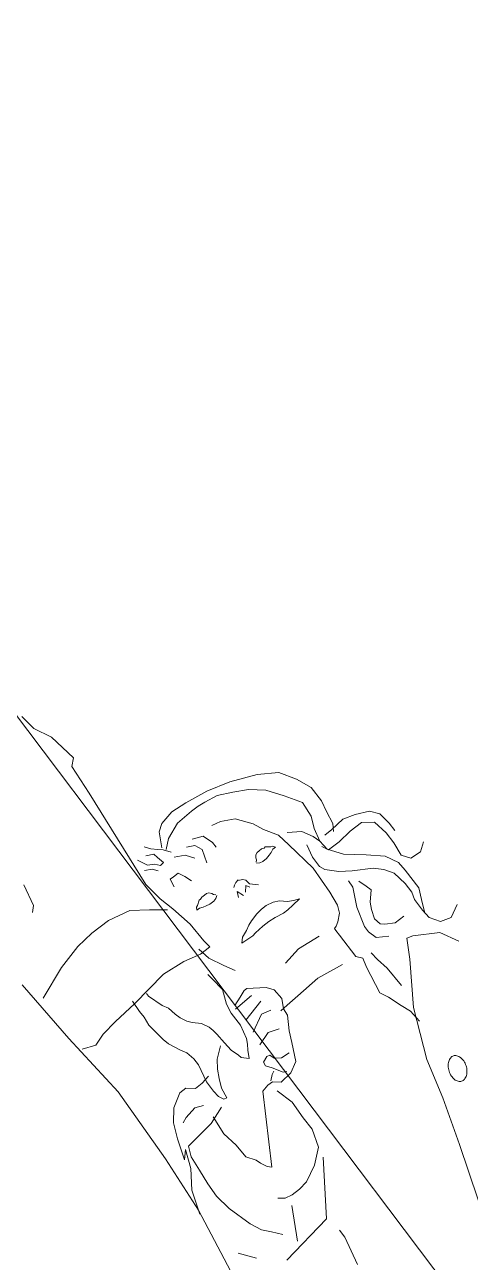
# Model space of a CAD drawing. Header units: millimetres. Extents: x 2232 to 85269, y -3593 to 5869.
# Drawn here: x 7981.37 to 7989.21, y -644.07 to -622.28 of the extents above; entities that cross this region are included whole.
import ezdxf

# ---------------------------------------------------------------- set-up
doc = ezdxf.new("R2010")
doc.units = ezdxf.units.MM
for name, color, linetype, lineweight in [('sıva iç', 21, 'Continuous', 0), ('tefriş', 252, 'Continuous', 5), ('ÖLÇÜ İÇ', 7, 'Continuous', 9)]:
    doc.layers.add(name, color=color, linetype=linetype, lineweight=lineweight)
doc.styles.get("Standard").update_dxf_attribs({"font": 'arial.ttf'})
doc.dimstyles.new('zulay iç ölçü', dxfattribs={"dimtxt": 10, "dimasz": 5, "dimexe": 0.18, "dimexo": 0, "dimgap": 2, "dimtad": 3, "dimdec": 0, "dimzin": 0, "dimdsep": 46, "dimtxsty": 'Standard', "dimblk": 'ARCHTICK', "dimcen": 0.09, "dimse1": 1, "dimse2": 1, "dimadec": 0, "dimazin": 0, "dimtfac": 1, "dimtdec": 0, "dimtix": 1, "dimtofl": 0, "dimtmove": 0, "dimatfit": 3, "dimldrblk": 'ARCHTICK', "dimfxl": 1, "dimtolj": 1, "dimtzin": 0, "dimarcsym": 0})

# ---------------------------------------------------------------- blocks, each defined once
blk = doc.blocks.new('_ArchTick')
at = {"color": 0, "linetype": 'ByBlock', "const_width": 0.15}
blk.add_lwpolyline([(-0.5, -0.5), (0.5, 0.5)], dxfattribs=at)
blk = doc.blocks.new('*D2568')
at = {"layer": 'Defpoints', "color": 0, "transparency": 16777216}
for p in [(1294830.017, -408949.543), (1294839.009, -410869.543), (1294839.009, -410869.543)]:
    blk.add_point(p, dxfattribs=at)
at = {"layer": 'sıva iç', "color": 0, "lineweight": -2, "transparency": 16777216}
blk.add_line((1294839.009, -408949.543), (1294839.009, -410869.543), dxfattribs=at)
at = {"layer": 'sıva iç', "color": 0, "lineweight": -2, "transparency": 16777216, "xscale": 5, "yscale": 5, "zscale": 5}
for p, rotation in [((1294839.009, -408949.543), 90), ((1294839.009, -410869.543), 270)]:
    blk.add_blockref('_ArchTick', p, dxfattribs=dict(at, rotation=rotation))
at = {"layer": 'sıva iç', "color": 0, "transparency": 16777216, "insert": (1294832.009, -409909.543), "char_height": 10, "attachment_point": 5, "rotation": 90}
blk.add_mtext('\\A1;1920', dxfattribs=at)
blk = doc.blocks.new('GHGFHGF')
at = {"layer": 'tefriş'}
for p, q in [((1294839.269, -410546.756), (1294839.448, -410547.929)), ((1294839.448, -410547.929), (1294840.047, -410549.165)), ((1294840.047, -410549.165), (1294840.419, -410551.276)), ((1294839.953, -410551.683), (1294839.807, -410553.917)), ((1294840.419, -410551.276), (1294839.953, -410551.683)), ((1294839.807, -410553.917), (1294839.107, -410561.459)), ((1294832.244, -410556.288), (1294831.906, -410557.869)), ((1294831.906, -410557.869), (1294831.557, -410558.224)), ((1294842.605, -410558.707), (1294842.088, -410559.064)), ((1294843.659, -410558.462), (1294842.605, -410558.707)), ((1294844.835, -410558.568), (1294843.659, -410558.462)), ((1294846.499, -410558.787), (1294844.835, -410558.568)), ((1294848.198, -410559.241), (1294846.499, -410558.787)), ((1294839.678, -410559.741), (1294840.037, -410560.443)), ((1294840.919, -410559.662), (1294840.613, -410559.263)), ((1294841.274, -410560.011), (1294840.919, -410559.662)), ((1294842.088, -410559.064), (1294841.56, -410560.076)), ((1294843.5, -410559.353), (1294842.33, -410559.834)), ((1294844.792, -410559.273), (1294843.5, -410559.353)), ((1294845.379, -410559.268), (1294844.792, -410559.273)), ((1294845.917, -410559.33), (1294845.379, -410559.268)), ((1294846.908, -410559.488), (1294845.917, -410559.33)), ((1294847.919, -410559.948), (1294846.908, -410559.488)), ((1294850.034, -410559.995), (1294848.198, -410559.241)), ((1294839.636, -410560.614), (1294840.108, -410560.862)), ((1294840.037, -410560.443), (1294840.458, -410560.674)), ((1294840.856, -410560.083), (1294840.333, -410559.853)), ((1294840.926, -410560.434), (1294840.856, -410560.083)), ((1294841.049, -410560.97), (1294840.926, -410560.434)), ((1294841.562, -410560.244), (1294841.274, -410560.011)), ((1294841.919, -410560.71), (1294841.562, -410560.244)), ((1294842.33, -410559.834), (1294841.748, -410560.359)), ((1294848.915, -410560.476), (1294847.919, -410559.948)), ((1294849.862, -410561.239), (1294848.915, -410560.476)), ((1294851.334, -410560.805), (1294850.034, -410559.995)), ((1294839.107, -410561.459), (1294839.305, -410562.866)), ((1294840.108, -410560.862), (1294840.396, -410561.211)), ((1294840.458, -410560.674), (1294840.747, -410561.023)), ((1294840.747, -410561.023), (1294841.049, -410560.97)), ((1294842.581, -410561.476), (1294841.872, -410561.13)), ((1294842.989, -410562.059), (1294842.581, -410561.476)), ((1294843.519, -410561.349), (1294842.979, -410561.069)), ((1294843.759, -410561.884), (1294843.519, -410561.349)), ((1294844.39, -410561.173), (1294843.632, -410560.878)), ((1294844.632, -410561.926), (1294844.39, -410561.173)), ((1294845.984, -410561.091), (1294845.328, -410560.929)), ((1294846.928, -410561.552), (1294845.984, -410561.091)), ((1294850.644, -410562.339), (1294849.862, -410561.239)), ((1294852.05, -410561.923), (1294851.334, -410560.805)), ((1294828.233, -410566.848), (1294827.9, -410561.851)), ((1294830.843, -410562.527), (1294832.651, -410562.04)), ((1294832.651, -410562.04), (1294834.009, -410561.91)), ((1294834.009, -410561.91), (1294835.469, -410561.896)), ((1294835.469, -410561.896), (1294837.117, -410562.233)), ((1294837.117, -410562.233), (1294838.249, -410563.044)), ((1294840.596, -410562.787), (1294840.708, -410562.199)), ((1294840.708, -410562.199), (1294840.993, -410562.196)), ((1294840.993, -410562.196), (1294841.413, -410562.192)), ((1294841.413, -410562.192), (1294841.652, -410562.659)), ((1294843.466, -410562.827), (1294843.759, -410561.884)), ((1294844.636, -410562.346), (1294844.632, -410561.926)), ((1294847.71, -410562.602), (1294846.928, -410561.552)), ((1294851.41, -410563.506), (1294850.644, -410562.339)), ((1294852.53, -410563.026), (1294852.05, -410561.923)), ((1294828.503, -410563.489), (1294830.843, -410562.527)), ((1294838.249, -410563.044), (1294839.246, -410563.807)), ((1294839.305, -410562.866), (1294839.6, -410563.971)), ((1294841.652, -410562.659), (1294841.825, -410563.195)), ((1294848.07, -410563.37), (1294847.71, -410562.602)), ((1294852.541, -410564.2), (1294852.53, -410563.026)), ((1294839.6, -410563.971), (1294839.918, -410565.562)), ((1294848.666, -410564.304), (1294848.07, -410563.37)), ((1294851.304, -410564.632), (1294851.41, -410563.506)), ((1294841.013, -410564.88), (1294840.894, -410565.063)), ((1294841.131, -410564.831), (1294841.013, -410564.88)), ((1294841.435, -410564.599), (1294841.131, -410564.831)), ((1294841.553, -410564.6), (1294841.435, -410564.599)), ((1294841.721, -410564.534), (1294841.553, -410564.6)), ((1294841.956, -410564.536), (1294841.721, -410564.534)), ((1294842.141, -410564.538), (1294841.956, -410564.536)), ((1294842.308, -410564.607), (1294842.141, -410564.538)), ((1294842.441, -410564.776), (1294842.308, -410564.607)), ((1294842.49, -410564.894), (1294842.441, -410564.776)), ((1294842.606, -410565.012), (1294842.49, -410564.894)), ((1294846.431, -410565.076), (1294846.24, -410564.966)), ((1294846.273, -410564.882), (1294846.384, -410564.758)), ((1294846.384, -410564.758), (1294846.428, -410564.638)), ((1294846.428, -410564.638), (1294846.553, -410564.464)), ((1294846.553, -410564.464), (1294846.717, -410564.388)), ((1294846.717, -410564.388), (1294846.902, -410564.378)), ((1294846.902, -410564.378), (1294847.136, -410564.366)), ((1294847.136, -410564.366), (1294847.308, -410564.424)), ((1294847.515, -410564.978), (1294847.281, -410565.039)), ((1294847.308, -410564.424), (1294847.425, -410564.418)), ((1294847.425, -410564.418), (1294847.739, -410564.637)), ((1294847.751, -410564.871), (1294847.515, -410564.978)), ((1294847.739, -410564.637), (1294847.859, -410564.681)), ((1294847.986, -410564.859), (1294847.751, -410564.871)), ((1294847.859, -410564.681), (1294847.986, -410564.859)), ((1294848.843, -410565.293), (1294848.666, -410564.304)), ((1294850.134, -410565.113), (1294849.255, -410564.534)), ((1294850.959, -410565.457), (1294851.304, -410564.632)), ((1294852.206, -410565.966), (1294852.365, -410565.024)), ((1294852.365, -410565.024), (1294852.541, -410564.2)), ((1294839.918, -410565.562), (1294839.982, -410567.089)), ((1294840.894, -410565.063), (1294841.129, -410565.066)), ((1294841.129, -410565.066), (1294841.37, -410565.162)), ((1294841.37, -410565.162), (1294841.606, -410565.213)), ((1294841.606, -410565.213), (1294841.884, -410565.28)), ((1294841.884, -410565.28), (1294842.23, -410565.28)), ((1294842.23, -410565.28), (1294842.457, -410565.213)), ((1294842.457, -410565.213), (1294842.643, -410565.095)), ((1294843.95, -410565.738), (1294843.776, -410566.116)), ((1294843.917, -410565.363), (1294844.065, -410565.27)), ((1294843.95, -410565.738), (1294844.126, -410566.216)), ((1294844.065, -410565.27), (1294844.263, -410565.16)), ((1294844.263, -410565.16), (1294844.5, -410565.105)), ((1294844.396, -410566.123), (1294844.698, -410565.765)), ((1294844.5, -410565.105), (1294844.456, -410565.127)), ((1294844.456, -410565.127), (1294844.781, -410565.286)), ((1294844.698, -410565.765), (1294844.858, -410566.024)), ((1294844.781, -410565.286), (1294844.907, -410565.462)), ((1294844.907, -410565.462), (1294844.973, -410565.831)), ((1294844.973, -410565.831), (1294845.426, -410566.266)), ((1294846.661, -410565.133), (1294846.431, -410565.076)), ((1294847.006, -410565.118), (1294846.661, -410565.133)), ((1294847.281, -410565.039), (1294847.006, -410565.118)), ((1294849.218, -410567.639), (1294848.843, -410565.293)), ((1294850.56, -410565.864), (1294850.134, -410565.113)), ((1294850.733, -410566.399), (1294850.56, -410565.864)), ((1294850.733, -410566.399), (1294850.959, -410565.457)), ((1294849.857, -410566.055), (1294849.631, -410566.997)), ((1294850.807, -410567.154), (1294850.733, -410566.399)), ((1294851.907, -410566.271), (1294851.269, -410566.277)), ((1294852.963, -410566.143), (1294851.907, -410566.271)), ((1294851.908, -410566.438), (1294852.206, -410565.966)), ((1294853.855, -410566.42), (1294852.963, -410566.143)), ((1294854.798, -410566.83), (1294853.855, -410566.42)), ((1294828.751, -410571.945), (1294828.233, -410566.848)), ((1294833.407, -410567.437), (1294833.365, -410568.327)), ((1294836.292, -410567.242), (1294833.409, -410567.672)), ((1294834.536, -410567.846), (1294834.533, -410567.611)), ((1294837.988, -410567.393), (1294836.292, -410567.242)), ((1294839.233, -410567.684), (1294837.988, -410567.393)), ((1294839.347, -410567.33), (1294839.524, -410568.268)), ((1294839.982, -410567.089), (1294840.055, -410567.676)), ((1294849.12, -410569.704), (1294849.218, -410567.639)), ((1294849.631, -410566.997), (1294849.639, -410567.819)), ((1294850.62, -410566.803), (1294850.859, -410567.271)), ((1294851.522, -410568.154), (1294850.807, -410567.154)), ((1294850.859, -410567.271), (1294851.799, -410567.262)), ((1294851.799, -410567.262), (1294852.855, -410567.134)), ((1294852.855, -410567.134), (1294853.862, -410567.125)), ((1294853.862, -410567.125), (1294854.622, -410567.654)), ((1294855.274, -410567.413), (1294854.798, -410566.83)), ((1294855.4, -410568.352), (1294855.274, -410567.413)), ((1294829.489, -410568.364), (1294828.546, -410568.02)), ((1294830.359, -410568.053), (1294829.489, -410568.364)), ((1294831.599, -410567.874), (1294830.359, -410568.053)), ((1294833.409, -410567.672), (1294831.599, -410567.874)), ((1294833.365, -410568.327), (1294833.37, -410568.847)), ((1294834.898, -410568.95), (1294834.536, -410567.846)), ((1294840.055, -410567.676), (1294839.233, -410567.684)), ((1294839.524, -410568.268), (1294840.071, -410569.32)), ((1294842.308, -410568.53), (1294842.815, -410568.306)), ((1294842.815, -410568.306), (1294843.166, -410568.118)), ((1294843.166, -410568.118), (1294843.517, -410567.997)), ((1294843.517, -410567.997), (1294844.103, -410567.824)), ((1294844.103, -410567.824), (1294844.572, -410567.752)), ((1294844.572, -410567.752), (1294844.975, -410567.749)), ((1294844.975, -410567.749), (1294845.513, -410567.861)), ((1294845.513, -410567.861), (1294845.934, -410568.042)), ((1294845.934, -410568.042), (1294846.341, -410568.43)), ((1294846.341, -410568.43), (1294846.739, -410568.622)), ((1294849.639, -410567.819), (1294849.811, -410568.221)), ((1294849.811, -410568.221), (1294850.522, -410568.919)), ((1294852.756, -410569.132), (1294851.522, -410568.154)), ((1294854.622, -410567.654), (1294854.817, -410568.76)), ((1294855.406, -410568.99), (1294855.4, -410568.352)), ((1294833.37, -410568.847), (1294833.309, -410569.502)), ((1294835.137, -410569.367), (1294834.898, -410568.95)), ((1294835.261, -410570.004), (1294835.137, -410569.367)), ((1294838.777, -410569.148), (1294838.832, -410569.617)), ((1294840.071, -410569.32), (1294840.481, -410570.071)), ((1294842.026, -410568.835), (1294842.308, -410568.53)), ((1294842.938, -410568.892), (1294842.026, -410568.835)), ((1294843.223, -410568.823), (1294842.938, -410568.892)), ((1294843.927, -410568.765), (1294843.223, -410568.823)), ((1294844.464, -410568.76), (1294843.927, -410568.765)), ((1294844.985, -410568.806), (1294844.464, -410568.76)), ((1294845.641, -410568.917), (1294844.985, -410568.806)), ((1294846.021, -410568.904), (1294845.641, -410568.917)), ((1294846.506, -410568.859), (1294846.021, -410568.904)), ((1294847.151, -410568.791), (1294846.506, -410568.859)), ((1294846.739, -410568.622), (1294847.151, -410568.791)), ((1294850.522, -410568.919), (1294851.299, -410569.448)), ((1294853.772, -410570.012), (1294852.756, -410569.132)), ((1294854.817, -410568.76), (1294854.825, -410569.65)), ((1294833.309, -410569.502), (1294833.507, -410570.91)), ((1294835.382, -410570.422), (1294835.261, -410570.004)), ((1294838.832, -410569.617), (1294838.959, -410570.623)), ((1294849.013, -410570.762), (1294849.12, -410569.704)), ((1294850.649, -410569.857), (1294850.654, -410570.394)), ((1294851.299, -410569.448), (1294852.598, -410570.191)), ((1294852.598, -410570.191), (1294853.124, -410570.723)), ((1294854.25, -410570.947), (1294853.772, -410570.012)), ((1294854.825, -410569.65), (1294854.717, -410570.641)), ((1294833.507, -410570.91), (1294833.629, -410571.379)), ((1294835.622, -410570.89), (1294835.382, -410570.422)), ((1294835.859, -410571.173), (1294835.622, -410570.89)), ((1294838.959, -410570.623), (1294838.566, -410571.617)), ((1294848.783, -410571.285), (1294849.013, -410570.762)), ((1294850.654, -410570.394), (1294850.028, -410571.692)), ((1294851.24, -410570.321), (1294851.431, -410570.907)), ((1294851.431, -410570.907), (1294851.552, -410571.325)), ((1294853.124, -410570.723), (1294853.549, -410571.357)), ((1294854.307, -410571.652), (1294854.25, -410570.947)), ((1294854.717, -410570.641), (1294855.126, -410571.224)), ((1294855.949, -410571.284), (1294856.532, -410570.858)), ((1294828.571, -410577.703), (1294828.751, -410571.945)), ((1294833.629, -410571.379), (1294833.99, -410572.197)), ((1294836.334, -410571.638), (1294835.859, -410571.173)), ((1294836.624, -410572.172), (1294836.334, -410571.638)), ((1294838.566, -410571.617), (1294838.455, -410572.323)), ((1294839.624, -410571.791), (1294838.972, -410572.033)), ((1294840.143, -410571.602), (1294839.624, -410571.791)), ((1294840.378, -410571.6), (1294840.143, -410571.602)), ((1294841.509, -410572.361), (1294840.378, -410571.6)), ((1294843.619, -410571.804), (1294844.959, -410571.556)), ((1294844.959, -410571.556), (1294846.672, -410571.724)), ((1294847.849, -410571.948), (1294848.033, -410571.879)), ((1294847.851, -410572.116), (1294847.849, -410571.948)), ((1294848.033, -410571.879), (1294848.317, -410571.709)), ((1294848.317, -410571.709), (1294848.783, -410571.285)), ((1294850.028, -410571.692), (1294849.622, -410573.106)), ((1294850.971, -410571.969), (1294850.74, -410572.441)), ((1294851.552, -410571.325), (1294850.971, -410571.969)), ((1294853.549, -410571.357), (1294853.727, -410572.412)), ((1294854.322, -410573.229), (1294854.307, -410571.652)), ((1294855.126, -410571.224), (1294855.949, -410571.284)), ((1294833.99, -410572.197), (1294834.279, -410572.665)), ((1294834.279, -410572.665), (1294834.403, -410573.301)), ((1294836.695, -410572.524), (1294836.624, -410572.172)), ((1294836.748, -410572.876), (1294836.695, -410572.524)), ((1294838.455, -410572.323), (1294838.465, -410573.38)), ((1294838.857, -410572.269), (1294840.333, -410572.187)), ((1294841.866, -410572.827), (1294841.509, -410572.361)), ((1294841.925, -410573.649), (1294841.866, -410572.827)), ((1294847.855, -410572.535), (1294847.851, -410572.116)), ((1294847.873, -410574.415), (1294847.855, -410572.535)), ((1294850.74, -410572.441), (1294850.512, -410573.097)), ((1294853.727, -410572.412), (1294853.735, -410573.184)), ((1294834.403, -410573.301), (1294834.408, -410573.838)), ((1294835.705, -410574.296), (1294836.471, -410573.701)), ((1294836.823, -410573.698), (1294836.748, -410572.876)), ((1294836.88, -410574.402), (1294836.823, -410573.698)), ((1294838.465, -410573.38), (1294838.24, -410574.389)), ((1294838.877, -410574.316), (1294840.112, -410573.666)), ((1294838.985, -410573.325), (1294840.625, -410572.889)), ((1294840.112, -410573.666), (1294840.819, -410573.827)), ((1294841.578, -410574.29), (1294841.925, -410573.649)), ((1294849.622, -410573.106), (1294849.627, -410573.576)), ((1294849.627, -410573.576), (1294849.817, -410574.212)), ((1294850.512, -410573.097), (1294850.634, -410573.616)), ((1294850.634, -410573.616), (1294850.871, -410573.849)), ((1294853.735, -410573.184), (1294853.572, -410573.706)), ((1294853.572, -410573.706), (1294853.581, -410574.646)), ((1294853.977, -410574.004), (1294854.322, -410573.229)), ((1294832.183, -410574.614), (1294831.199, -410575.211)), ((1294832.72, -410574.609), (1294832.183, -410574.614)), ((1294833.245, -410575.024), (1294832.72, -410574.609)), ((1294834.408, -410573.838), (1294834.135, -410575.133)), ((1294835.307, -410574.887), (1294835.705, -410574.296)), ((1294837.07, -410574.987), (1294836.88, -410574.402)), ((1294838.24, -410574.389), (1294838.058, -410574.743)), ((1294841.343, -410574.292), (1294841.93, -410574.236)), ((1294841.533, -410574.828), (1294841.578, -410574.29)), ((1294841.93, -410574.236), (1294842.936, -410574.16)), ((1294842.936, -410574.16), (1294844.815, -410574.024)), ((1294844.815, -410574.024), (1294846.764, -410574.308)), ((1294848.179, -410574.815), (1294847.873, -410574.415)), ((1294849.817, -410574.212), (1294850.577, -410574.674)), ((1294850.871, -410573.849), (1294851.512, -410574.195)), ((1294851.512, -410574.195), (1294852.284, -410574.188)), ((1294853.633, -410574.83), (1294853.977, -410574.004)), ((1294831.199, -410575.211), (1294830.552, -410576.04)), ((1294833.832, -410575.018), (1294833.245, -410575.024)), ((1294834.485, -410574.895), (1294833.832, -410575.018)), ((1294834.135, -410575.133), (1294834.138, -410575.485)), ((1294834.138, -410575.485), (1294834.143, -410575.955)), ((1294834.732, -410576.117), (1294835.011, -410575.477)), ((1294835.011, -410575.477), (1294835.307, -410574.887)), ((1294837.123, -410575.222), (1294837.07, -410574.987)), ((1294837.546, -410575.621), (1294837.123, -410575.222)), ((1294837.827, -410575.098), (1294837.546, -410575.621)), ((1294838.058, -410574.743), (1294837.827, -410575.098)), ((1294838.718, -410575.324), (1294839.705, -410574.962)), ((1294839.705, -410574.962), (1294840.48, -410575.24)), ((1294840.955, -410575.773), (1294841.533, -410574.828)), ((1294847.667, -410577.471), (1294848, -410575.471)), ((1294848, -410575.471), (1294848.179, -410574.815)), ((1294848.884, -410574.875), (1294848.94, -410575.512)), ((1294853.581, -410574.646), (1294853.638, -410575.35)), ((1294853.638, -410575.35), (1294854.114, -410576.05)), ((1294830.552, -410576.04), (1294830.093, -410577.101)), ((1294831.093, -410576.454), (1294831.494, -410576.266)), ((1294831.494, -410576.266), (1294832.382, -410576.089)), ((1294832.382, -410576.089), (1294832.972, -410576.319)), ((1294834.143, -410575.955), (1294834.198, -410576.475)), ((1294834.622, -410576.89), (1294834.732, -410576.117)), ((1294838.61, -410576.265), (1294838.192, -410576.437)), ((1294838.845, -410576.313), (1294838.61, -410576.265)), ((1294838.845, -410576.313), (1294838.966, -410576.664)), ((1294840.609, -410576.531), (1294840.955, -410575.773)), ((1294848.94, -410575.512), (1294849.133, -410576.4)), ((1294851.525, -410575.555), (1294850.782, -410576.854)), ((1294851.946, -410575.668), (1294851.525, -410575.555)), ((1294853.6, -410576.643), (1294851.946, -410575.668)), ((1294854.114, -410576.05), (1294854.888, -410576.278)), ((1294854.888, -410576.278), (1294855.757, -410575.8)), ((1294830.093, -410577.101), (1294829.586, -410578.583)), ((1294833.92, -410577.182), (1294832.632, -410577.665)), ((1294834.198, -410576.475), (1294834.386, -410576.825)), ((1294834.386, -410576.825), (1294834.622, -410576.89)), ((1294838.192, -410576.437), (1294838.144, -410576.739)), ((1294838.144, -410576.739), (1294838.434, -410577.139)), ((1294838.434, -410577.139), (1294838.86, -410577.84)), ((1294838.966, -410576.664), (1294839.372, -410576.963)), ((1294839.372, -410576.963), (1294840.027, -410577.007)), ((1294840.034, -410577.779), (1294840.609, -410576.531)), ((1294850.782, -410576.854), (1294848.93, -410579.741)), ((1294849.133, -410576.4), (1294849.199, -410577.977)), ((1294854.317, -410577.928), (1294853.6, -410576.643)), ((1294828.26, -410582.002), (1294828.571, -410577.703)), ((1294829.586, -410578.583), (1294830.101, -410578.041)), ((1294830.101, -410578.041), (1294829.594, -410579.338)), ((1294830.403, -410577.988), (1294830.108, -410578.695)), ((1294831.157, -410577.863), (1294830.403, -410577.988)), ((1294832.632, -410577.665), (1294831.157, -410577.863)), ((1294833.032, -410577.375), (1294832.928, -410578.786)), ((1294834.207, -410582.701), (1294836.915, -410578.043)), ((1294836.915, -410578.043), (1294837.451, -410577.921)), ((1294837.451, -410577.921), (1294837.854, -410577.917)), ((1294838.152, -410577.494), (1294837.802, -410577.8)), ((1294837.854, -410577.917), (1294838.327, -410578.315)), ((1294838.385, -410577.375), (1294838.152, -410577.494)), ((1294838.86, -410577.84), (1294839.096, -410577.955)), ((1294839.266, -410578.189), (1294840.034, -410577.779)), ((1294847.975, -410578.106), (1294847.667, -410577.471)), ((1294830.108, -410578.695), (1294830.001, -410579.804)), ((1294832.928, -410578.786), (1294833.124, -410579.959)), ((1294838.108, -410579.911), (1294837.743, -410578.623)), ((1294838.327, -410578.315), (1294839.266, -410578.189)), ((1294848.337, -410579.109), (1294847.975, -410578.106)), ((1294829.594, -410579.338), (1294828.716, -410580.588)), ((1294830.001, -410579.804), (1294829.894, -410580.929)), ((1294848.93, -410579.741), (1294847.487, -410583.229)), ((1294848.629, -410579.811), (1294848.337, -410579.109)), ((1294848.705, -410580.75), (1294848.629, -410579.811)), ((1294828.716, -410580.588), (1294828.145, -410582.289)), ((1294833.124, -410579.959), (1294833.184, -410581.016)), ((1294838.07, -410581.254), (1294838.108, -410579.911)), ((1294829.894, -410580.929), (1294829.854, -410581.987)), ((1294833.184, -410581.016), (1294833.61, -410581.649)), ((1294838.08, -410582.261), (1294838.07, -410581.254)), ((1294827.149, -410588.759), (1294828.26, -410582.002)), ((1294829.854, -410581.987), (1294830.033, -410583.211)), ((1294833.61, -410581.649), (1294833.731, -410582.001)), ((1294833.731, -410582.001), (1294833.97, -410582.468)), ((1294837.672, -410583.557), (1294838.08, -410582.261)), ((1294830.033, -410583.211), (1294830.587, -410584.967)), ((1294833.97, -410582.468), (1294834.207, -410582.701)), ((1294847.487, -410583.229), (1294846.758, -410586.055)), ((1294836.69, -410584.389), (1294837.672, -410583.557)), ((1294830.587, -410584.967), (1294830.947, -410585.786)), ((1294833.219, -410584.707), (1294833.642, -410585.005)), ((1294833.642, -410585.005), (1294834.163, -410585.118)), ((1294834.817, -410585.112), (1294835.521, -410584.987)), ((1294835.079, -410587.929), (1294837.512, -410584.314)), ((1294835.521, -410584.987), (1294836.69, -410584.389)), ((1294830.947, -410585.786), (1294831.422, -410586.319)), ((1294832.495, -410587.953), (1294833.699, -410585.71)), ((1294834.163, -410585.118), (1294834.817, -410585.112)), ((1294828.651, -410586.11), (1294829.483, -410587.16)), ((1294831.422, -410586.319), (1294831.948, -410586.951)), ((1294846.758, -410586.055), (1294845.716, -410589.405)), ((1294831.091, -410588.554), (1294835.079, -410587.929)), ((1294835.331, -410589.739), (1294835.325, -410589.101)), ((1294845.716, -410589.405), (1294841.947, -410600.668)), ((1294834.881, -410591.807), (1294835.331, -410589.739))]:
    blk.add_line(p, q, dxfattribs=at)
for centre, radius, start, end in [((1294849.06, -410584.837), 0.715, 102.41315, 126.86674), ((1294848.998, -410584.557), 0.428, 70.65012, 102.41315), ((1294848.998, -410584.557), 0.428, 38.88709, 70.65012), ((1294849.555, -410585.292), 1.396, 160.65012, 176.13912), ((1294849.555, -410585.292), 1.396, 145.16112, 160.65012), ((1294849.233, -410585.067), 1.003, 126.86674, 145.16112), ((1294848.775, -410584.737), 0.715, 14.4335, 38.88709), ((1294848.104, -410584.782), 1.396, 340.65012, 356.13912), ((1294848.496, -410584.809), 1.003, 356.13912, 14.4335), ((1294849.163, -410585.265), 1.003, 176.13912, 194.4335), ((1294848.884, -410585.337), 0.715, 194.4335, 218.88709), ((1294848.661, -410585.517), 0.428, 218.88709, 250.65012), ((1294848.661, -410585.517), 0.428, 250.65012, 282.41315), ((1294848.599, -410585.237), 0.715, 282.41315, 306.86674), ((1294848.361, -410584.919), 1.113, 306.86674, 325.16112), ((1294848.417, -410584.958), 1.045, 325.16112, 344.04698)]:
    blk.add_arc(centre, radius, start, end, dxfattribs=at)
at = {"layer": 'sıva iç'}
dim = blk.add_linear_dim(base=(1294839.009, -410869.543), p1=(1294830.017, -408949.543), p2=(1294839.009, -410869.543), angle=90, dimstyle='zulay iç ölçü', override={"dimtmove": 1}, dxfattribs=at)
dim.commit()
dim.dimension.update_dxf_attribs({"geometry": '*D2568', "text_midpoint": (1294832.009, -409909.543)})
blk = doc.blocks.new('GGGGG')
at = {"layer": 'sıva iç', "rotation": 37.05267661197626}
blk.add_blockref('GHGFHGF', (-134899.133, -889310.843), dxfattribs=at)

msp = doc.modelspace()

# ---------------------------------------------------------------- block references
at = {"layer": 'ÖLÇÜ İÇ', "xscale": 0.25, "yscale": 0.25, "zscale": 0.25}
msp.add_blockref('GGGGG', (-278484.475, 108554.699), dxfattribs=at)

doc.saveas('drawing.dxf')
